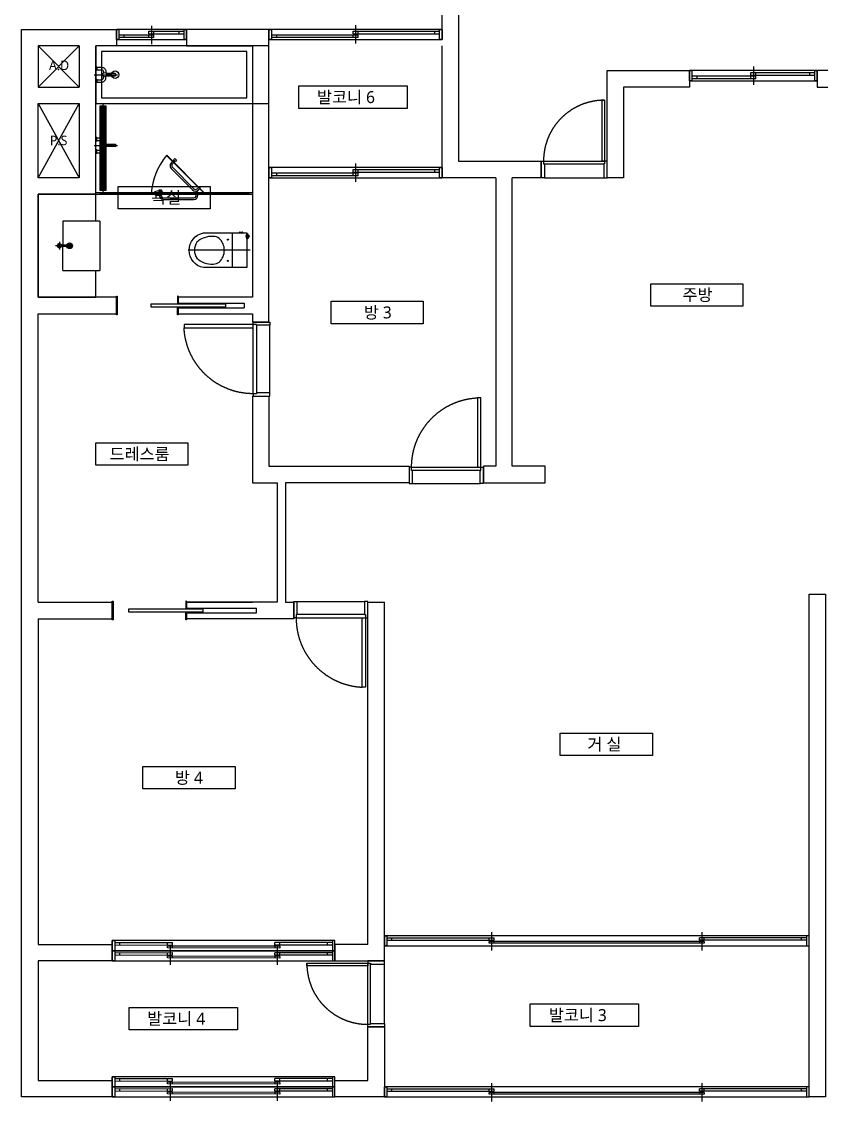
# Model space of a CAD drawing. Header units: millimetres. Extents: x 512 to 764439, y -71 to 559481.
# Drawn here: x 538905 to 548605, y 295313 to 308412 of the extents above; entities that cross this region are included whole.
import ezdxf
from ezdxf.enums import TextEntityAlignment as Align

# ---------------------------------------------------------------- set-up
doc = ezdxf.new("R2010")
doc.units = ezdxf.units.MM
doc.header["$LTSCALE"] = 50
for name, pattern in [('ACAD_ISO04W100', [30, 24, -3, 0, -3]), ('CENTER', [50.8, 31.75, -6.35, 6.35, -6.35]), ('DASHDOT', [1, 0.5, -0.25, 0, -0.25])]:
    doc.linetypes.add(name, pattern=pattern)
for name, color, linetype in [('#CENTER', 1, 'CENTER'), ('#DOOR', 4, 'Continuous'), ('#ETC', 171, 'Continuous'), ('#TEXT', 7, 'Continuous'), ('#WIN', 4, 'Continuous'), ('#건축벽체_CON', 2, 'Continuous'), ('#목공', 124, 'Continuous'), ('#욕실', 252, 'Continuous')]:
    doc.layers.add(name, color=color, linetype=linetype)
doc.styles.add('맑은 고딕', font='malgun.ttf')

# ---------------------------------------------------------------- blocks, each defined once
blk = doc.blocks.new('FSD 900')
at = {"layer": '#DOOR', "color": 252}
for p, q in [((126961, 136266), (126962, 135466)), ((127002, 135436), (127002, 136256)), ((127162, 136256), (127162, 135436))]:
    blk.add_line(p, q, dxfattribs=at)
at = {"layer": '#DOOR'}
for p, q in [((126962, 136296), (127162, 136296)), ((126962, 136266), (126962, 136296)), ((127002, 136266), (126962, 136266)), ((127002, 136256), (127002, 136266)), ((127162, 136256), (127002, 136256)), ((127162, 136296), (127162, 136256)), ((127002, 135426), (126962, 135426)), ((126962, 135426), (126962, 135396)), ((126962, 135396), (127162, 135396)), ((127162, 135436), (127002, 135436)), ((127002, 135436), (127002, 135426)), ((127162, 135396), (127162, 135436))]:
    blk.add_line(p, q, dxfattribs=at)
blk.add_lwpolyline([(126122, 135466), (126962, 135466), (126962, 135426), (126122, 135426)], close=True, dxfattribs=at)
at = {"layer": '#DOOR', "color": 1, "linetype": 'DASHDOT', "ltscale": 70}
blk.add_arc((126961, 135426), 840, 89.935, 177.2706, dxfattribs=at)
blk = doc.blocks.new('도어')
at = {"layer": '#DOOR', "color": 4}
for points in [[(222337, 50475), (222537, 50475), (222537, 50445), (222507, 50445), (222507, 50435), (222337, 50435), (222337, 50475)], [(223277, 49705), (222507, 49705), (222507, 49715), (222337, 49715), (222337, 49675), (222537, 49675), (222537, 49735)], [(222537, 49735), (223277, 49735), (223277, 49705)]]:
    blk.add_lwpolyline(points, dxfattribs=at)
at = {"layer": '#DOOR', "color": 252}
for points in [[(222337, 50435), (222337, 49715)], [(222507, 50435), (222507, 49715)], [(222537, 50445), (222537, 49705)]]:
    blk.add_lwpolyline(points, dxfattribs=at)
at = {"layer": '#DOOR', "color": 1, "linetype": 'ACAD_ISO04W100', "ltscale": 3}
blk.add_arc((222540, 49708), 737, 359.7452, 90.2548, dxfattribs=at)
blk = doc.blocks.new('코인 3075')
at = {"layer": '#욕실', "color": 252}
for points in [[(95771, 193433), (95811, 193433), (95811, 193423), (95771, 193423)], [(95921, 193433), (95961, 193433), (95961, 193423), (95921, 193423)]]:
    blk.add_lwpolyline(points, close=True, dxfattribs=at)
for points in [[(95776, 193423), (95776, 193362, 0.414214), (95826, 193312), (95846, 193312)], [(95806, 193423), (95806, 193362, 0.414214), (95826, 193342), (95846, 193342)], [(95926, 193423), (95926, 193362, -0.414214), (95906, 193342), (95886, 193342)], [(95956, 193423), (95956, 193362, -0.414214), (95906, 193312), (95886, 193312)], [(95851, 193307), (95851, 193202, 0.414214), (95861, 193192), (95871, 193192, 0.414214), (95881, 193202), (95881, 193307)]]:
    blk.add_lwpolyline(points, format="xyb", dxfattribs=at)
at = {"layer": '#욕실', "color": 252, "linetype": 'CENTER'}
blk.add_lwpolyline([(95866, 193453), (95866, 193172)], dxfattribs=at)
at = {"layer": '#욕실', "color": 252}
blk.add_lwpolyline([(95869, 193303), (95869, 193253), (95863, 193253), (95863, 193303)], dxfattribs=at)
blk.add_circle((95866, 193327), 25, dxfattribs=at)
blk = doc.blocks.new('하츠바스 HZB-3500')
at = {"layer": '#욕실'}
for p, q in [((104165, 192574), (104225, 192574)), ((104165, 192568), (104165, 192574)), ((104184, 192585), (104185, 192586)), ((104184, 192585), (104184, 192574)), ((104184, 192576), (104205, 192576)), ((104184, 192575), (104185, 192576)), ((104185, 192586), (104204, 192586)), ((104185, 192576), (104185, 192586)), ((104204, 192574), (104185, 192574)), ((104195, 192598), (104195, 192547)), ((104204, 192576), (104204, 192586)), ((104204, 192586), (104205, 192585)), ((104204, 192576), (104205, 192575)), ((104205, 192585), (104205, 192574)), ((104225, 192574), (104225, 192568)), ((104365, 192604), (104365, 191849)), ((104146, 192479), (104146, 192507)), ((104214, 192557), (104176, 192557)), ((104155, 192383), (104575, 192383)), ((104365, 192281), (104365, 192275))]:
    blk.add_line(p, q, dxfattribs=at)
blk.add_lwpolyline([(104155, 192035), (104155, 192563), (104575, 192563), (104575, 192035, -0.818798)], format="xyb", close=True, dxfattribs=at)
blk.add_lwpolyline([(104146, 192479, 0.198912), (104148, 192472), (104155, 192466), (104155, 192520), (104148, 192514, 0.198912), (104146, 192507)], format="xyb", dxfattribs=at)
for centre in [(104236, 192333), (104493, 192333)]:
    blk.add_circle(centre, 6.58, dxfattribs=at)
for centre, radius, start, end in [((104176, 192568), 11, 180, 270), ((104214, 192568), 11, 270, 0), ((104326, 192151), 130, 143.456, 178.3839), ((104364, 192096), 194, 89.7032, 137.1275), ((104364, 192122), 159, 89.9275, 90), ((104366, 192096), 194, 42.8725, 90.2968), ((104403, 192151), 130, 1.6161, 36.544), ((104511, 192146), 315, 178.3839, 198.6552), ((104416, 192114), 215, 198.6552, 226.5522), ((104313, 192114), 215, 313.4478, 341.3448), ((104218, 192146), 315, 341.3448, 1.6161), ((104364, 192093), 166, 234.7517, 270.1365), ((104365, 192093), 166, 269.8635, 305.2483)]:
    blk.add_arc(centre, radius, start, end, dxfattribs=at)
blk = doc.blocks.new('라우체 코인 1075')
at = {"layer": '#욕실', "linetype": 'CENTER'}
for points in [[(95315, 193388), (95407, 193388)], [(95361, 193238), (95361, 193434)]]:
    blk.add_lwpolyline(points, dxfattribs=at)
at = {"layer": '#욕실'}
for points in [[(95351, 193370), (95351, 193258), (95371, 193258), (95371, 193370)], [(95364, 193368), (95364, 193368), (95364, 193318), (95358, 193318), (95358, 193368)]]:
    blk.add_lwpolyline(points, dxfattribs=at)
blk.add_circle((95361, 193388), 21, dxfattribs=at)
blk.add_arc((95361, 193388), 26, 292.6199, 247.3801, dxfattribs=at)

msp = doc.modelspace()

# ---------------------------------------------------------------- linework, layer by layer
at = {"layer": '#CENTER', "ltscale": 2}
for p, q in [((539605.28728672, 308118.16798599), (539105.28728672, 307618.16798599)), ((539105.28728672, 308118.16798599), (539605.28728672, 307618.16798599)), ((539105.28728672, 307418.16798599), (539605.28728672, 306518.16798599)), ((539105.28728672, 306518.16798599), (539605.28728672, 307418.16798599))]:
    msp.add_line(p, q, dxfattribs=at)
at = {"layer": '#DOOR'}
for points in [[(540065.28728672, 305080.16798599), (540065.28728672, 304856.16798599), (540055.28728672, 304856.16798599), (540055.28728672, 305080.16798599)], [(540805.28728672, 304998.16798599), (540805.28728672, 305080.16798599), (540795.28728672, 305080.16798599), (540795.28728672, 304998.16798599)], [(540478.48744224, 304988.16798599), (541378.48744224, 304988.16798599), (541378.48744224, 304948.16798599), (540478.48744224, 304948.16798599)], [(540805.28728672, 304938.16798599), (540805.28728672, 304856.16798599), (540795.28728672, 304856.16798599), (540795.28728672, 304938.16798599)], [(540015.28728672, 301380.16798599), (540015.28728672, 301156.16798599), (540005.28728672, 301156.16798599), (540005.28728672, 301380.16798599)], [(540205.28728672, 301288.16798599), (541105.28728672, 301288.16798599), (541105.28728672, 301248.16798599), (540205.28728672, 301248.16798599)], [(540905.28728672, 301298.16798599), (540905.28728672, 301380.16798599), (540895.28728672, 301380.16798599), (540895.28728672, 301298.16798599)], [(540905.28728672, 301238.16798599), (540905.28728672, 301156.16798599), (540895.28728672, 301156.16798599), (540895.28728672, 301238.16798599)]]:
    msp.add_lwpolyline(points, close=True, dxfattribs=at)
at = {"layer": '#ETC', "color": 252, "ltscale": 2}
for p, q in [((539859.95081188, 306370.16798599), (539859.95081188, 307387.16798599)), ((539864.95081188, 306370.16798599), (539864.95081188, 307387.16798599)), ((539869.95081188, 306370.16798599), (539869.95081188, 307387.16798599)), ((539874.95081188, 306370.16798599), (539874.95081188, 307387.16798599)), ((539879.95081188, 306370.16798599), (539879.95081188, 307387.16798599)), ((539884.95081188, 306370.16798599), (539884.95081188, 307387.16798599)), ((539889.95081188, 306370.16798599), (539889.95081188, 307387.16798599)), ((539894.95081188, 306370.16798599), (539894.95081188, 307387.16798599)), ((539899.95081188, 306370.16798599), (539899.95081188, 307387.16798599)), ((539904.95081188, 306370.16798599), (539904.95081188, 307387.16798599)), ((539909.95081188, 306370.16798599), (539909.95081188, 307387.16798599)), ((539914.95081188, 306370.16798599), (539914.95081188, 307387.16798599)), ((539919.95081188, 306370.16798599), (539919.95081188, 307387.16798599)), ((539924.95081188, 306370.16798599), (539924.95081188, 307387.16798599))]:
    msp.add_line(p, q, dxfattribs=at)
at = {"layer": '#ETC', "ltscale": 2}
for p, q in [((539892.45081188, 307418.16798599), (539892.45081188, 307388.16798599)), ((539892.45081188, 306368.16798599), (539892.45081188, 306338.16798599))]:
    msp.add_line(p, q, dxfattribs=at)
for points in [[(539931.95081188, 306368.16798599), (539931.95081188, 307388.16798599), (539852.95081188, 307388.16798599), (539852.95081188, 306368.16798599)], [(539929.95081188, 306370.16798599), (539929.95081188, 307387.16798599), (539854.95081188, 307387.16798599), (539854.95081188, 306370.16798599)]]:
    msp.add_lwpolyline(points, close=True, dxfattribs=at)
at = {"layer": '#TEXT'}
for points in [[(542267.81013668, 307631.40430269), (543581.28741137, 307631.40430269), (543581.28741137, 307359.21459643), (542267.81013668, 307359.21459643)], [(540075.39504564, 306413.12941773), (541192.82291175, 306413.12941773), (541192.82291175, 306140.93971146), (540075.39504564, 306140.93971146)], [(546536.50723853, 305232.48361533), (547653.93510464, 305232.48361533), (547653.93510464, 304960.29390907), (546536.50723853, 304960.29390907)], [(542659.03718629, 305019.56069562), (543776.4650524, 305019.56069562), (543776.4650524, 304747.37098936), (542659.03718629, 304747.37098936)], [(539804.19615773, 303301.991416), (540921.62402384, 303301.991416), (540921.62402384, 303029.80170973), (539804.19615773, 303029.80170973)], [(545438.76264001, 299780.10197654), (546556.19050612, 299780.10197654), (546556.19050612, 299507.91227028), (545438.76264001, 299507.91227028)], [(540376.02943276, 299375.28619275), (541493.45729887, 299375.28619275), (541493.45729887, 299103.09648648), (540376.02943276, 299103.09648648)], [(540209.84604955, 296452.77891248), (541523.32332424, 296452.77891248), (541523.32332424, 296180.58920621), (540209.84604955, 296180.58920621)], [(545072.90165962, 296495.18876435), (546386.37893431, 296495.18876435), (546386.37893431, 296222.99905808), (545072.90165962, 296222.99905808)]]:
    msp.add_lwpolyline(points, close=True, dxfattribs=at)
at = {"layer": '#WIN', "color": 1}
for p, q in [((540480.28728672, 308360.66798599), (540480.28728672, 308138.16798599)), ((542955.28728672, 308368.16798599), (542955.28728672, 308145.66798599)), ((547780.28728672, 307868.16798599), (547780.28728672, 307645.66798599)), ((542955.28728672, 306690.66798599), (542955.28728672, 306468.16798599)), ((544605.28728672, 297367.48583341), (544605.28709775, 297144.98583341)), ((547155.28728672, 297367.48583341), (547155.28709775, 297144.98583341)), ((540705.28728672, 297193.78383811), (540705.28709775, 296971.28383811)), ((542005.28728672, 297190.66796712), (542005.28709775, 296968.16796712)), ((540705.28728672, 295543.78383811), (540705.28709775, 295321.28383811)), ((542005.28728672, 295540.66796712), (542005.28709775, 295318.16796712)), ((544605.2874757, 295535.66798599), (544605.28728672, 295313.16798599)), ((547155.2874757, 295535.66798599), (547155.28728672, 295313.16798599))]:
    msp.add_line(p, q, dxfattribs=at)
at = {"layer": '#WIN', "color": 4}
for p, q in [((540510.28728672, 308249.41798599), (540085.28728672, 308249.41798599)), ((540145.28728672, 308249.41798599), (540145.28728672, 308219.41798599)), ((540450.28728672, 308264.41798599), (540450.28728672, 308294.41798599)), ((540450.28728672, 308294.41798599), (540875.28728672, 308294.41798599)), ((540450.28728672, 308264.41798599), (540875.28728672, 308264.41798599)), ((540450.28728672, 308219.41798599), (540450.28728672, 308249.41798599)), ((540510.28728672, 308264.41798599), (540510.28728672, 308294.41798599)), ((540510.28728672, 308219.41798599), (540510.28728672, 308249.41798599)), ((540815.28728672, 308264.41798599), (540815.28728672, 308294.41798599)), ((542985.28728672, 308249.41798599), (541935.28728672, 308249.41798599)), ((541995.28728672, 308249.41798599), (541995.28728672, 308219.41798599)), ((542925.28728672, 308264.41798599), (542925.28728672, 308294.41798599)), ((542925.28728672, 308294.41798599), (543975.28728672, 308294.41798599)), ((542925.28728672, 308264.41798599), (543975.28728672, 308264.41798599)), ((542925.28728672, 308219.41798599), (542925.28728672, 308249.41798599)), ((542985.28728672, 308264.41798599), (542985.28728672, 308294.41798599)), ((542985.28728672, 308219.41798599), (542985.28728672, 308249.41798599)), ((543915.28728672, 308264.41798599), (543915.28728672, 308294.41798599)), ((540510.28728672, 308219.41798599), (540085.28728672, 308219.41798599)), ((542985.28728672, 308219.41798599), (541935.28728672, 308219.41798599)), ((547810.28728672, 307749.41798599), (547035.21228672, 307749.41798599)), ((547810.28728672, 307719.41798599), (547035.28728672, 307719.41798599)), ((547095.28728672, 307749.41798599), (547095.28728672, 307719.41798599)), ((547750.28728672, 307764.41798599), (547750.28728672, 307794.41798599)), ((547750.28728672, 307794.41798599), (548525.28728672, 307794.41798599)), ((547750.28728672, 307764.41798599), (548525.28728672, 307764.41798599)), ((547750.28728672, 307719.41798599), (547750.28728672, 307749.41798599)), ((547810.28728672, 307764.41798599), (547810.28728672, 307794.41798599)), ((547810.28728672, 307719.41798599), (547810.28728672, 307749.41798599)), ((548465.28728672, 307764.41798599), (548465.28728672, 307794.41798599)), ((542985.28728672, 306571.91798599), (541935.28728672, 306571.91798599)), ((542985.28728672, 306541.91798599), (541935.28728672, 306541.91798599)), ((541995.28728672, 306571.91798599), (541995.28728672, 306541.91798599)), ((542925.28728672, 306586.91798599), (542925.28728672, 306616.91798599)), ((542925.28728672, 306616.91798599), (543975.28728672, 306616.91798599)), ((542925.28728672, 306586.91798599), (543975.28728672, 306586.91798599)), ((542925.28728672, 306541.91798599), (542925.28728672, 306571.91798599)), ((542985.28728672, 306586.91798599), (542985.28728672, 306616.91798599)), ((542985.28728672, 306541.91798599), (542985.28728672, 306571.91798599)), ((543915.28728672, 306586.91798599), (543915.28728672, 306616.91798599)), ((540035.28731965, 297239.41798599), (540735.28728672, 297242.53385698)), ((540095.28731965, 297209.41798599), (540095.28731965, 297239.41798599)), ((540675.28728672, 297212.53385698), (540675.28728672, 297242.53385698)), ((540735.28728672, 297212.53385698), (540735.28728672, 297242.53385698)), ((542675.28725008, 297239.41690612), (541975.28728672, 297239.41798599)), ((541975.28728672, 297209.41798599), (541975.28728672, 297239.41798599)), ((542035.28728672, 297209.41798599), (542035.28728672, 297239.41798599)), ((542615.28728672, 297209.41798599), (542615.28728672, 297239.41798599)), ((543335.28725009, 297298.73819369), (544635.28728672, 297298.73583341)), ((543335.28728672, 297268.73583341), (544635.28728672, 297268.73583341)), ((543395.28728672, 297268.73583341), (543395.28728672, 297298.73583341)), ((544575.28709775, 297232.48583341), (544575.28728672, 297253.73583341)), ((547185.28709778, 297232.48939062), (544575.28709775, 297232.48583341)), ((544575.28728672, 297268.73583341), (544575.28728672, 297298.73583341)), ((547185.28728672, 297253.73583341), (544575.28728696, 297253.76260138)), ((544635.28709775, 297232.48583341), (544635.28728672, 297253.73583341)), ((544635.28728672, 297268.73583341), (544635.28728672, 297298.73583341)), ((547125.28728672, 297253.73583341), (547125.28709775, 297232.48583341)), ((548425.2874757, 297298.73583341), (547125.28728672, 297298.73583341)), ((547125.28728672, 297268.73583341), (547125.28728672, 297298.73583341)), ((548425.2874757, 297268.73583341), (547125.28728672, 297268.73583341)), ((547185.28728672, 297253.73583341), (547185.28709775, 297232.48583341)), ((547185.28728672, 297268.73583341), (547185.28728672, 297298.73583341)), ((548365.2874757, 297268.73583341), (548365.2874757, 297298.73583341)), ((540035.28731965, 297209.41798599), (540735.28728672, 297212.53385698)), ((540035.28731965, 297116.91798599), (540735.28728672, 297120.03385698)), ((540035.28731965, 297086.91798599), (540735.28728672, 297090.03385698)), ((540095.28731965, 297086.91798599), (540095.28731965, 297116.91798599)), ((540675.28709775, 297176.28385698), (540675.28728672, 297197.53385698)), ((542035.28709774, 297173.16745241), (540675.28709775, 297176.28385698)), ((542035.28728672, 297194.41798599), (540675.28728672, 297197.53385698)), ((540675.28728672, 297090.03385698), (540675.28728672, 297120.03385698)), ((540735.28709775, 297176.28385698), (540735.28728672, 297197.53385698)), ((540735.28728672, 297090.03385698), (540735.28728672, 297120.03385698)), ((541975.28728672, 297194.41798599), (541975.28709775, 297173.16798599)), ((542675.38290753, 297209.41808941), (541975.28728451, 297207.98445702)), ((542675.28725008, 297116.91690612), (541975.28728672, 297116.91798599)), ((541975.28728672, 297086.91798599), (541975.28728672, 297116.91798599)), ((542035.28728672, 297194.41798599), (542035.28709775, 297173.16798599)), ((542035.28728672, 297086.91798599), (542035.28728672, 297116.91798599)), ((542615.28728672, 297086.91798599), (542615.28728672, 297116.91798599)), ((540675.28709775, 297053.78385698), (540675.28728672, 297075.03385698)), ((542035.28709774, 297050.66745241), (540675.28709775, 297053.78385698)), ((542035.28728672, 297071.91798599), (540675.28728672, 297075.03385698)), ((540735.28709775, 297053.78385698), (540735.28728672, 297075.03385698)), ((541975.28728672, 297071.91798599), (541975.28709775, 297050.66798599)), ((542675.38290753, 297086.91808941), (541975.28728451, 297085.48445702)), ((542035.28728672, 297071.91798599), (542035.28709775, 297050.66798599)), ((540035.28731965, 295589.41798599), (540735.28728672, 295592.53385698)), ((540035.28731965, 295559.41798599), (540735.28728672, 295562.53385698)), ((540095.28731965, 295559.41798599), (540095.28731965, 295589.41798599)), ((540675.28709775, 295526.28385698), (540675.28728672, 295547.53385698)), ((542035.28709774, 295523.16745241), (540675.28709775, 295526.28385698)), ((540675.28728672, 295562.53385698), (540675.28728672, 295592.53385698)), ((542035.28728672, 295544.41798599), (540675.28728672, 295547.53385698)), ((540735.28709775, 295526.28385698), (540735.28728672, 295547.53385698)), ((540735.28728672, 295562.53385698), (540735.28728672, 295592.53385698)), ((541975.28728672, 295544.41798599), (541975.28709775, 295523.16798599)), ((542675.38290753, 295559.41808941), (541975.28728451, 295557.98445702)), ((542675.28725008, 295589.41690612), (541975.28728672, 295589.41798599)), ((541975.28728672, 295559.41798599), (541975.28728672, 295589.41798599)), ((542035.28728672, 295544.41798599), (542035.28709775, 295523.16798599)), ((542035.28728672, 295559.41798599), (542035.28728672, 295589.41798599)), ((542615.28728672, 295559.41798599), (542615.28728672, 295589.41798599)), ((540035.28731965, 295466.91798599), (540735.28728672, 295470.03385698)), ((540035.28731965, 295436.91798599), (540735.28728672, 295440.03385698)), ((540095.28731965, 295436.91798599), (540095.28731965, 295466.91798599)), ((540675.28709775, 295403.78385698), (540675.28728672, 295425.03385698)), ((542035.28709774, 295400.66745241), (540675.28709775, 295403.78385698)), ((540675.28728672, 295440.03385698), (540675.28728672, 295470.03385698)), ((542035.28728672, 295421.91798599), (540675.28728672, 295425.03385698)), ((540735.28709775, 295403.78385698), (540735.28728672, 295425.03385698)), ((540735.28728672, 295440.03385698), (540735.28728672, 295470.03385698)), ((541975.28728672, 295421.91798599), (541975.28709775, 295400.66798599)), ((542675.38290753, 295436.91808941), (541975.28728451, 295435.48445702)), ((542675.28725008, 295466.91690612), (541975.28728672, 295466.91798599)), ((541975.28728672, 295436.91798599), (541975.28728672, 295466.91798599)), ((542035.28728672, 295421.91798599), (542035.28709775, 295400.66798599)), ((542035.28728672, 295436.91798599), (542035.28728672, 295466.91798599)), ((542615.28728672, 295436.91798599), (542615.28728672, 295466.91798599)), ((543335.28743906, 295466.92034627), (544635.2874757, 295466.91798599)), ((543335.2874757, 295436.91798599), (544635.2874757, 295436.91798599)), ((543395.2874757, 295436.91798599), (543395.2874757, 295466.91798599)), ((544575.28728672, 295400.66798599), (544575.2874757, 295421.91798599)), ((547185.28728675, 295400.67154319), (544575.28728672, 295400.66798599)), ((544575.2874757, 295436.91798599), (544575.2874757, 295466.91798599)), ((547185.2874757, 295421.91798599), (544575.28747594, 295421.94475396)), ((544635.28728672, 295400.66798599), (544635.2874757, 295421.91798599)), ((544635.2874757, 295436.91798599), (544635.2874757, 295466.91798599)), ((547125.2874757, 295421.91798599), (547125.28728672, 295400.66798599)), ((548425.28766468, 295466.91798599), (547125.2874757, 295466.91798599)), ((547125.2874757, 295436.91798599), (547125.2874757, 295466.91798599)), ((548425.28766468, 295436.91798599), (547125.2874757, 295436.91798599)), ((547185.2874757, 295421.91798599), (547185.28728672, 295400.66798599)), ((547185.2874757, 295436.91798599), (547185.2874757, 295466.91798599)), ((548365.28766468, 295436.91798599), (548365.28766468, 295466.91798599))]:
    msp.add_line(p, q, dxfattribs=at)
for points in [[(540905.28728672, 308318.16798599), (540055.28728672, 308318.16798599), (540055.28728672, 308195.66798599), (540905.28728672, 308195.66798599), (540905.28728672, 308318.16798599)], [(544005.28728672, 308318.16798599), (541905.28728672, 308318.16798599), (541905.28728672, 308195.66798599), (544005.28728672, 308195.66798599), (544005.28728672, 308318.16798599)], [(548555.28728672, 307818.16798599), (547005.28728672, 307818.16798599), (547005.28728672, 307695.66798599), (548555.28728672, 307695.66798599), (548555.28728672, 307818.16798599)], [(544005.28728672, 306640.66798599), (541905.28728672, 306640.66798599), (541905.28728672, 306518.16798599), (544005.28728672, 306518.16798599), (544005.28728672, 306640.66798599)]]:
    msp.add_lwpolyline(points, dxfattribs=at)
for points in [[(540085.28728672, 308195.66798599), (540055.28728672, 308195.66798599), (540055.28728672, 308318.16798599), (540085.28728672, 308318.16798599)], [(540905.28728672, 308195.66798599), (540875.28728672, 308195.66798599), (540875.28728672, 308318.16798599), (540905.28728672, 308318.16798599)], [(541935.28728672, 308195.66798599), (541905.28728672, 308195.66798599), (541905.28728672, 308318.16798599), (541935.28728672, 308318.16798599)], [(544005.28728672, 308195.66798599), (543975.28728672, 308195.66798599), (543975.28728672, 308318.16798599), (544005.28728672, 308318.16798599)], [(547035.28728672, 307695.66798599), (547005.28728672, 307695.66798599), (547005.28728672, 307818.16798599), (547035.28728672, 307818.16798599)], [(548555.28728672, 307695.66798599), (548525.28728672, 307695.66798599), (548525.28728672, 307818.16798599), (548555.28728672, 307818.16798599)], [(541935.28728672, 306518.16798599), (541905.28728672, 306518.16798599), (541905.28728672, 306640.66798599), (541935.28728672, 306640.66798599)], [(544005.28728672, 306518.16798599), (543975.28728672, 306518.16798599), (543975.28728672, 306640.66798599), (544005.28728672, 306640.66798599)], [(540005.28713067, 297140.66798599), (542705.28719223, 297140.66798599), (542705.28738121, 297263.16798599), (540005.28731965, 297263.16798599)], [(540035.28713067, 297140.66798599), (540005.28713067, 297140.66798599), (540005.28731965, 297263.16798599), (540035.28731965, 297263.16798599)], [(542675.28709775, 297140.66798599), (542705.28709775, 297140.66798599), (542705.28728672, 297263.16798599), (542675.28728672, 297263.16798599)], [(543305.28709775, 297199.98583341), (548455.28728672, 297199.98583341), (548455.2874757, 297322.48583341), (543305.28728672, 297322.48583341)], [(543335.28709775, 297199.98583341), (543305.28709775, 297199.98583341), (543305.28728672, 297322.48583341), (543335.28728672, 297322.48583341)], [(548425.28728672, 297199.98583341), (548455.28728672, 297199.98583341), (548455.2874757, 297322.48583341), (548425.2874757, 297322.48583341)], [(540005.28713067, 297018.16798599), (542705.28719223, 297018.16798599), (542705.28738121, 297140.66798599), (540005.28731965, 297140.66798599)], [(540035.28713067, 297018.16798599), (540005.28713067, 297018.16798599), (540005.28731965, 297140.66798599), (540035.28731965, 297140.66798599)], [(542675.28709775, 297018.16798599), (542705.28709775, 297018.16798599), (542705.28728672, 297140.66798599), (542675.28728672, 297140.66798599)], [(540005.28713067, 295490.66798599), (542705.28719223, 295490.66798599), (542705.28738121, 295613.16798599), (540005.28731965, 295613.16798599)], [(540035.28713067, 295490.66798599), (540005.28713067, 295490.66798599), (540005.28731965, 295613.16798599), (540035.28731965, 295613.16798599)], [(542675.28709775, 295490.66798599), (542705.28709775, 295490.66798599), (542705.28728672, 295613.16798599), (542675.28728672, 295613.16798599)], [(540005.28713067, 295368.16798599), (542705.28719223, 295368.16798599), (542705.28738121, 295490.66798599), (540005.28731965, 295490.66798599)], [(540035.28713067, 295368.16798599), (540005.28713067, 295368.16798599), (540005.28731965, 295490.66798599), (540035.28731965, 295490.66798599)], [(542675.28709775, 295368.16798599), (542705.28709775, 295368.16798599), (542705.28728672, 295490.66798599), (542675.28728672, 295490.66798599)], [(543305.28728672, 295368.16798599), (548455.2874757, 295368.16798599), (548455.28766468, 295490.66798599), (543305.2874757, 295490.66798599)], [(543335.28728672, 295368.16798599), (543305.28728672, 295368.16798599), (543305.2874757, 295490.66798599), (543335.2874757, 295490.66798599)], [(548425.2874757, 295368.16798599), (548455.2874757, 295368.16798599), (548455.28766468, 295490.66798599), (548425.28766468, 295490.66798599)]]:
    msp.add_lwpolyline(points, close=True, dxfattribs=at)
at = {"layer": '#건축벽체_CON', "ltscale": 2}
for p, q in [((540905.28728672, 308318.16798599), (540905.28728672, 308118.16798599)), ((541905.28728672, 308318.16798599), (540905.28728672, 308318.16798599)), ((541905.28728672, 306518.16798599), (541905.28728672, 308318.16798599)), ((540905.28728672, 308118.16798599), (541705.28728672, 308118.16798599)), ((541705.28728672, 308118.16798599), (541705.28728672, 305068.16798599)), ((541905.28728672, 304768.16798599), (541905.28728672, 306518.16798599)), ((541705.28728672, 305068.16798599), (540805.28728672, 305068.16798599)), ((540805.28728672, 305068.16798599), (540805.28728672, 304998.16798599)), ((540805.28728672, 304998.16798599), (541605.28728672, 304998.16798599)), ((541605.28728672, 304998.16798599), (541605.28728672, 304938.16798599)), ((540805.28728672, 304938.16798599), (540805.28728672, 304868.16798599)), ((540805.28728672, 304938.16798599), (541605.28728672, 304938.16798599)), ((540805.28728672, 304868.16798599), (541705.28728672, 304868.16798599)), ((541705.28728672, 304868.16798599), (541705.28728672, 304768.16798599)), ((541705.28728672, 304768.16798599), (541905.28728672, 304768.16798599)), ((540905.28728672, 301298.16798599), (541755.28728672, 301298.16798599))]:
    msp.add_line(p, q, dxfattribs=at)
at = {"layer": '#건축벽체_CON'}
for p, q in [((539605.28728672, 308118.16798599), (539605.28728672, 307618.16798599)), ((544855.28728672, 303018.16798599), (544855.28728672, 306518.16798599)), ((539105.28728672, 301168.16798599), (539105.28728672, 297218.16798599)), ((539105.28728672, 301168.16798599), (540005.28728672, 301168.16798599)), ((539105.28728672, 297018.16798599), (539105.28728672, 295568.16798599)), ((540005.28728672, 297018.16798599), (539105.28728672, 297018.16798599))]:
    msp.add_line(p, q, dxfattribs=at)
at = {"layer": '#건축벽체_CON', "ltscale": 2}
for points in [[(544005.28728672, 308318.16798599), (544005.28728672, 309518.16798599), (545205.28728672, 309518.16798599), (545205.28728672, 309318.16798599), (544205.28728672, 309318.16798599), (544205.28728672, 308118.16798599)], [(540005.28713067, 295368.16644332), (539005.28728672, 295368.16798599), (538905.28728672, 295368.16798599), (538905.28728672, 295468.16798599), (538905.28728672, 308318.16798599), (540055.28728672, 308318.16798599), (540055.28728672, 308118.16798599), (539805.28728672, 308118.16798599)], [(539105.28728672, 301368.16798599), (539105.28728672, 304868.16798599), (540055.28728672, 304868.16798599), (540055.28728672, 305068.16798599), (539105.28728672, 305068.16798599), (539105.28728672, 306318.16798599), (539805.28728672, 306318.16798599), (539805.28728672, 308118.16798599)], [(544205.28728672, 308218.16798599), (544205.28728672, 306718.16798599), (544655.28728672, 306718.16798599), (545205.28728672, 306718.16798599), (545205.28728672, 306518.16798599), (544855.28728672, 306518.16798599)], [(544655.28728672, 306518.16798599), (544655.28728672, 303018.16798599), (544505.28728672, 303018.16798599), (544505.28728672, 302818.16798599), (544855.28728672, 302818.16798599), (545255.28728672, 302818.16798599), (545255.28728672, 303018.16798599), (544855.28728672, 303018.16798599)], [(541705.28728671, 303868.16798599), (541705.28728672, 302918.16798599), (541705.28728672, 302818.16798599), (542005.28728672, 302818.16798599), (542005.28728672, 301368.16798599)], [(541705.28728672, 303868.16798599), (541905.28728672, 303868.16798599), (541905.28728672, 303818.16798599), (541905.28728672, 303018.16798599), (543605.28728672, 303018.16798599), (543605.28728672, 302818.16798599), (542105.28728672, 302818.16798599), (542105.28728672, 301368.16798599)], [(542005.28728672, 301368.16798599), (540905.28728672, 301368.16798599), (541705.28728672, 301368.16798599)], [(540905.28728672, 301238.16798599), (541638.4143127, 301238.16798599), (541755.28728672, 301238.16798599), (541755.28728672, 301298.16798599)], [(542105.28728672, 301368.16798599), (542205.28728672, 301368.16798599), (542205.28728672, 301168.16798599)], [(543105.28728672, 297218.16798599), (542705.28728672, 297218.16798599), (542705.28728672, 297018.16798599), (543105.28728672, 297018.16798599), (543305.28728672, 297018.16798599), (543305.28728672, 301368.16798599)], [(543105.28728672, 297218.16798599), (543105.28728672, 301368.16798599), (543305.28728672, 301368.16798599)], [(542205.28728672, 301278.16798599), (542205.28728672, 301168.16798599), (540905.28728672, 301168.16798599)], [(539105.28728672, 297218.16798599), (540005.28728672, 297218.16798599), (540005.28728672, 297018.16798599)], [(539105.28728672, 295568.16798599), (540005.28725023, 295568.16798599), (540005.28713067, 295368.16798599)]]:
    msp.add_lwpolyline(points, dxfattribs=at)
at = {"layer": '#건축벽체_CON'}
for points in [[(539605.28728672, 308118.16798599), (539105.28728672, 308118.16798599), (539105.28728672, 307618.16798599), (539605.28728672, 307618.16798599)], [(544655.28728672, 306518.16798599), (544005.28728672, 306518.16798599), (544005.28728672, 308118.16798599)], [(549405.28728672, 307818.16798599), (548555.28728672, 307818.16798599), (548555.28728672, 307618.16798599), (549405.28728672, 307618.16798599), (549405.28728672, 303418.16798599), (549405.28728672, 303118.16798599), (549005.28728672, 303118.16798599), (549005.28728672, 302918.16798599), (549605.28728672, 302918.16798599), (549605.28728672, 303418.16798599), (550155.28728672, 303418.16798599), (550155.28728672, 303618.16798599), (549605.28728672, 303618.16798599), (549605.28728672, 307618.16798599), (549855.28728672, 307618.16798599), (550055.28728672, 307618.16798599)], [(539605.28728672, 307418.16798599), (539605.28728672, 306518.16798599), (539105.28728672, 306518.16798599), (539105.28728672, 307418.16798599), (539605.28728672, 307418.16798599)], [(539105.28728672, 301368.16798599), (540005.28728672, 301368.16798599), (540005.28728672, 301168.16798599), (540005.28728672, 301368.16798599)], [(543105.28728672, 295568.16798599), (543105.28728672, 296218.16798599), (543305.28728672, 296218.16798599), (543305.28728672, 295568.16798599), (543305.28728672, 295368.16798599), (543205.28728672, 295368.16798599), (542705.28728672, 295368.16798599), (542705.28728672, 295568.16798599), (543105.28728672, 295568.16798599)]]:
    msp.add_lwpolyline(points, dxfattribs=at)
at = {"layer": '#건축벽체_CON', "ltscale": 2}
for points in [[(546205.28728672, 307618.16798599), (546205.28728672, 306518.16798599), (546005.28728672, 306518.16798599), (546005.28728672, 306718.16798599), (546005.28728672, 307818.16798599), (547005.28728672, 307818.16798599), (547005.28728672, 307618.16798599)], [(548455.28728672, 295368.16798599), (548455.28728672, 301468.16798599), (548655.28728672, 301468.16798599), (548655.28728672, 301268.16798599), (548655.28728672, 295368.16798599)]]:
    msp.add_lwpolyline(points, close=True, dxfattribs=at)
at = {"layer": '#목공', "ltscale": 2}
for p, q in [((540805.28728672, 305053.16798599), (540805.28728672, 304998.16798599)), ((540805.28728672, 304883.16798599), (540805.28728672, 304938.16798599)), ((540905.28728672, 301353.16798599), (540905.28728672, 301298.16798599)), ((540905.28728672, 301183.16798599), (540905.28728672, 301238.16798599))]:
    msp.add_line(p, q, dxfattribs=at)
at = {"layer": '#욕실', "color": 252, "linetype": 'Continuous', "ltscale": 0.5}
for p, q in [((540739.18738578, 306719.70441182), (540752.43937452, 306732.85243281)), ((540748.91779147, 306736.40186273), (540770.04728983, 306715.10528323)), ((540753.27371802, 306705.50669216), (540766.52570675, 306718.65471315)), ((539805.28728672, 306338.16798599), (541705.28728672, 306338.16798599)), ((539805.28728672, 306318.16798599), (541705.28728672, 306318.16798599)), ((539855.28728672, 306338.16798598), (539855.28728672, 306318.16798598)), ((541655.28728672, 306330.66798598), (539855.28728672, 306330.66798598)), ((541655.28728672, 306325.66798599), (539855.28728672, 306325.66798599)), ((540475.17164793, 306318.16798599), (540475.17164793, 306338.16798599)), ((540475.21399111, 306330.66798598), (541125.17164812, 306330.66798598)), ((540475.21399111, 306325.66798599), (541125.17164812, 306325.66798598)), ((540572.14501429, 306348.85934879), (540602.14501427, 306348.85934877)), ((540577.14501427, 306330.19157812), (540577.14501427, 306348.85934877)), ((540597.14501427, 306330.19157812), (540597.14501427, 306348.85934877)), ((541125.17164811, 306338.16798599), (541125.17164811, 306318.16798599))]:
    msp.add_line(p, q, dxfattribs=at)
at = {"layer": '#욕실', "ltscale": 2}
for p, q in [((539105.28728672, 306318.16798599), (539105.28728672, 305068.16798599)), ((539805.28728672, 306318.16798599), (539105.28728672, 306318.16798599)), ((539805.28728672, 305993.16798599), (539805.28728672, 306318.16798599)), ((541655.28728672, 306338.16798599), (541655.28728672, 306318.16798599)), ((541705.28728672, 306338.16798599), (541705.28728672, 306318.16798599)), ((539855.28728672, 305993.16798599), (539405.28728672, 305993.16798599)), ((539405.28728672, 305993.16798599), (539405.28728672, 305693.16798599)), ((539855.28728672, 305993.16798599), (539855.28728672, 305393.16798599)), ((539335.47872604, 305693.16798599), (539390.47872604, 305693.16798599)), ((539362.97872604, 305665.66798599), (539362.97872604, 305720.66798599)), ((539405.28728672, 305393.16798599), (539405.28728672, 305693.16798599)), ((539405.28728672, 305393.16798599), (539805.28728672, 305393.16798599)), ((539805.28728672, 305068.16798599), (539805.28728672, 305393.16798599)), ((539805.28728672, 305393.16798599), (539855.28728672, 305393.16798599)), ((539105.28728672, 305068.16798599), (539805.28728672, 305068.16798599))]:
    msp.add_line(p, q, dxfattribs=at)
at = {"layer": '#욕실', "color": 252, "linetype": 'Continuous'}
msp.add_lwpolyline([(539805.28728672, 308118.16798599), (539805.28728672, 307418.16798599), (541905.28728672, 307418.16798599), (541905.28728672, 308118.16798599), (539805.28728672, 308118.16798599)], dxfattribs=at)
at = {"layer": '#욕실', "color": 252, "linetype": 'Continuous', "ltscale": 200}
msp.add_lwpolyline([(539875.28728672, 308048.16798599), (539875.28728672, 307488.16798599), (541635.28728672, 307488.16798599), (541635.28728672, 308048.16798599)], close=True, dxfattribs=at)
at = {"layer": '#욕실', "color": 252, "linetype": 'Continuous', "ltscale": 0.5}
for points in [[(540663.81642004, 306788.57229207), (541121.6222182, 306327.14640292), (541125.17164812, 306330.66798598), (540667.36584995, 306792.09387513), (540658.84721815, 306783.64207579)], [(540748.91779146, 306736.40186274), (540764.19113518, 306751.55538029), (540785.32063355, 306730.25880079), (540770.04728983, 306715.10528323)], [(540572.14501427, 306348.85934879), (540572.14501428, 306370.37455555), (540602.14501427, 306370.37455557), (540602.14501427, 306348.85934877)]]:
    msp.add_lwpolyline(points, dxfattribs=at)
for points in [[(540735.63795587, 306716.18282876), (540721.4402362, 306702.09649651, 0.1289861928), (540708.55147048, 306680.23846557, 0.2707611869), (540721.16176764, 306631.38636673), (540979.4135119, 306371.0925014, 0.4142135623), (541050.12364169, 306370.81403283), (541064.32136137, 306384.90036509)], [(540749.72428811, 306701.9851091), (540735.52656844, 306687.89877685, 0.4142135624), (540735.35948731, 306645.47269898), (540993.61123157, 306385.17883365, 0.414210844), (541036.03711177, 306385.01155638, 0.0000023204), (541036.03744122, 306385.01188324), (541050.23502913, 306399.09808476)], [(540577.14501427, 306325.66798607), (540577.14501427, 306305.66798607, 0.1289861928), (540583.58395223, 306281.12345764, 0.2707611869), (540627.14501424, 306255.66798607), (540993.81497448, 306255.66798598, 0.4142135623), (541043.8149745, 306305.66798595), (541043.81497451, 306325.66798598)], [(540597.14501427, 306325.66798607), (540597.14501426, 306305.66798607, 0.4142135624), (540627.14501425, 306275.66798607), (540993.81497449, 306275.66798598, 0.414210844), (541023.8149745, 306305.66770751, 0.0000023204), (541023.81497451, 306305.66817159), (541023.81497451, 306325.66798598)]]:
    msp.add_lwpolyline(points, format="xyb", dxfattribs=at)
at = {"layer": '#욕실', "color": 252, "linetype": 'Continuous'}
msp.add_circle((540040.36766698, 307768.16798599), 45, dxfattribs=at)
at = {"layer": '#욕실', "ltscale": 2}
for centre, radius in [((539362.97872604, 305693.16798599), 17.5), ((539487.97872604, 305693.16798599), 35), ((539487.97872604, 305693.16798599), 22.5)]:
    msp.add_circle(centre, radius, dxfattribs=at)
at = {"layer": '#욕실', "color": 252, "linetype": 'Continuous', "ltscale": 0.5}
for centre, radius, start, end in [((541307.38634162, 306256.46465103), 835.47409048, 140.9187562254, 174.93731337463), ((541054.56197139, 306390.79211314), 18.14085058, 340.1643961754, 109.3843249177), ((541032.75880467, 306322.4131799), 18.14085058, 25.3900363557, 154.6099636443)]:
    msp.add_arc(centre, radius, start, end, dxfattribs=at)

# ---------------------------------------------------------------- block references
at = {"layer": '#DOOR', "xscale": -1}
for p, rotation in [((414753.60305856, 440164.08173027), 180), ((679901.20103101, 429969.85221415), 90)]:
    msp.add_blockref('FSD 900', p, dxfattribs=dict(at, rotation=rotation))
at = {"layer": '#DOOR', "rotation": 90.00000000000001}
msp.add_blockref('FSD 900', (678501.20103101, 174216.48375782), dxfattribs=at)
at = {"layer": '#욕실'}
for name, p, rotation in [('코인 3075', (733238.7483535, 211901.87116275), 90.00000000000001), ('하츠바스 HZB-3500', (349074.39146639, 410003.12657566), 270)]:
    msp.add_blockref(name, p, dxfattribs=dict(at, rotation=rotation))
at = {"layer": '#욕실', "xscale": -1, "rotation": 90}
for name, p in [('코인 3075', (733238.7483535, 402777.13218286)), ('라우체 코인 1075', (732751.36473265, 401054.08519902))]:
    msp.add_blockref(name, p, dxfattribs=at)
at = {"layer": 'Defpoints'}
for p, rotation in [((595680.35173913, 84181.48102684), 90.00000000000001), ((765641.97424587, 346693.2324384), 180)]:
    msp.add_blockref('도어', p, dxfattribs=dict(at, rotation=rotation))

# ---------------------------------------------------------------- texts
at = {"layer": '#TEXT', "style": '맑은 고딕'}
for s, p in [('A.D', (539359.69050025, 307824.10005991)), ('P.S', (539354.50777759, 306913.28700995))]:
    msp.add_text(s, height=115, dxfattribs=at).set_placement(p, align=Align.CENTER)
for s, p in [('발코니 6', (542488.19055613, 307423.72885425)), ('욕실', (540476.50335179, 306205.45396929)), ('주방', (546921.06663164, 305024.80816689)), ('방 3', (543055.31872614, 304811.88524718)), ('드레스룸', (539972.83420918, 303094.31596756)), ('거 실', (545766.48439725, 299572.4265281)), ('방 4', (540764.43053783, 299167.61074431)), ('발코니 3', (545299.58642689, 296287.51331591)), ('발코니 4', (540428.65038204, 296245.10346404))]:
    msp.add_text(s, height=145, dxfattribs=at).set_placement(p)

doc.saveas('drawing.dxf')
